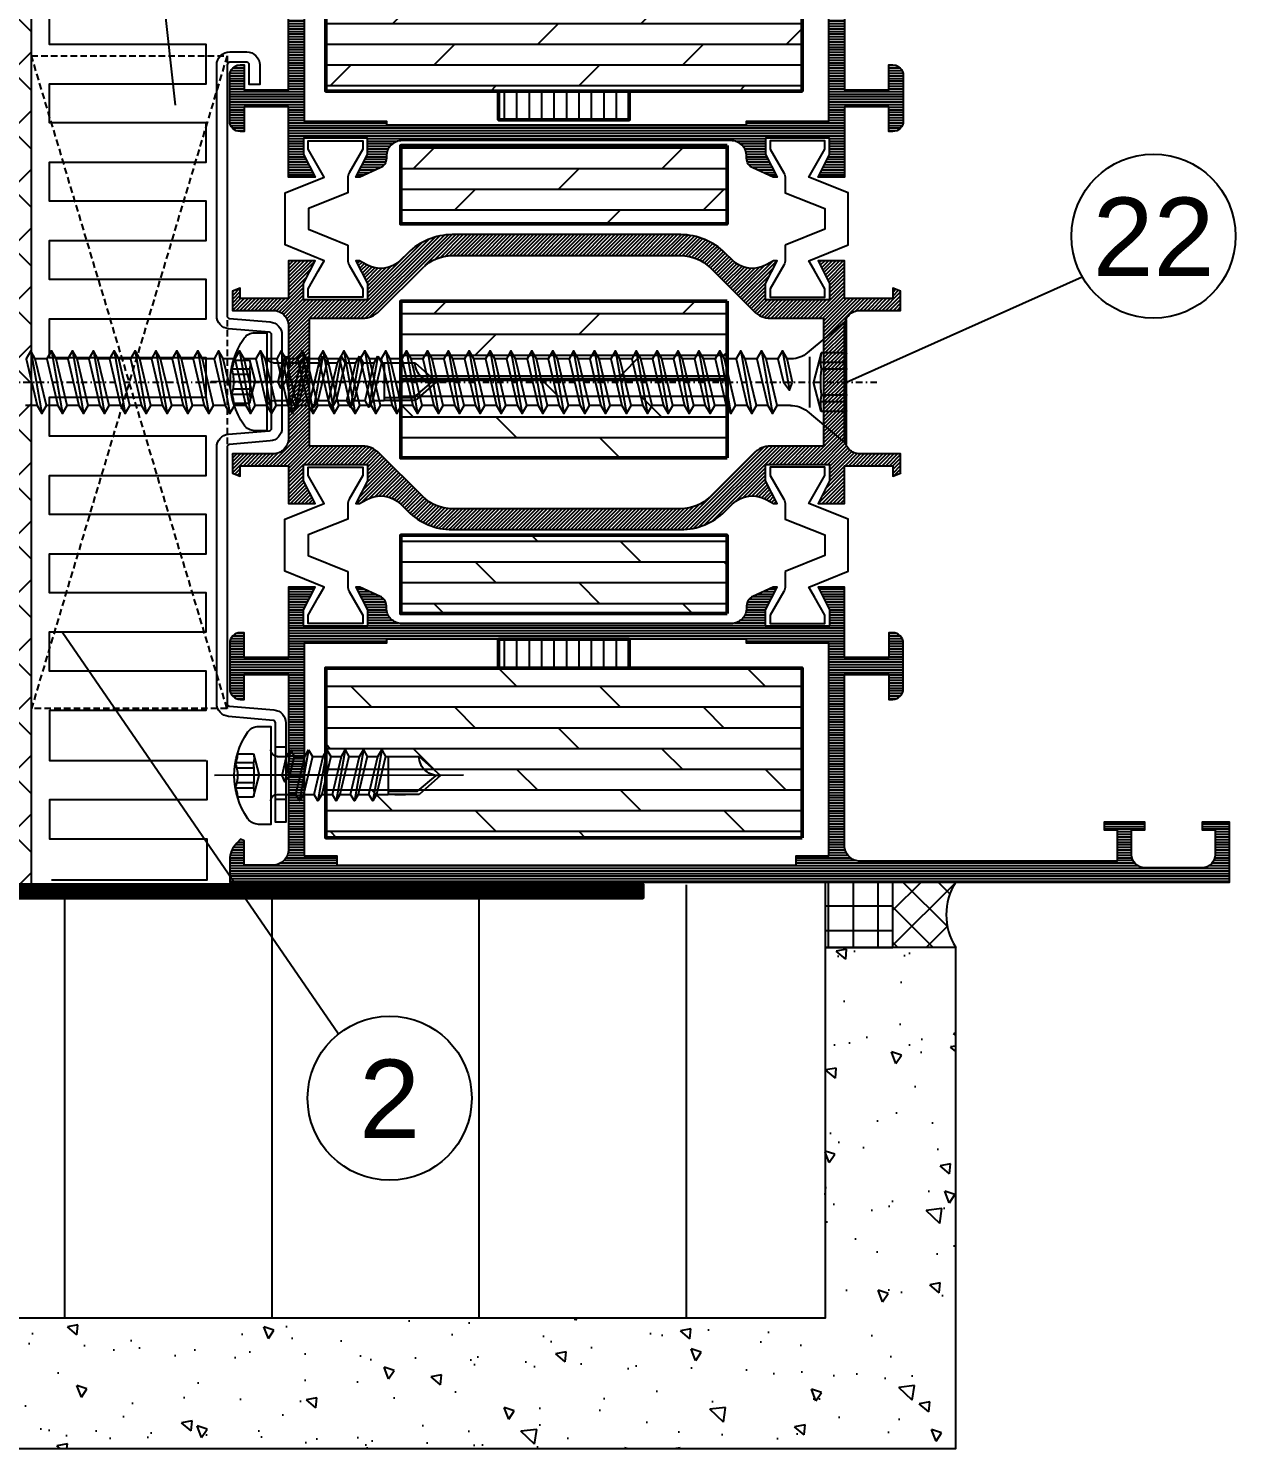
# Model space of a CAD drawing. Header units: millimetres. Extents: x -1821 to 14707, y -2864 to 1473.
# Drawn here: x 3901.2 to 3993.6, y -1457 to -1348.2 of the extents above; entities that cross this region are included whole.
import ezdxf
from ezdxf.enums import TextEntityAlignment as Align

# ---------------------------------------------------------------- set-up
doc = ezdxf.new("R2010")
doc.units = ezdxf.units.MM
for name, pattern in [('AUSGEZOGEN', [0]), ('CENTER', [50.8, 31.75, -6.35, 6.35, -6.35]), ('DASHDOT', [1, 0.5, -0.25, 0, -0.25]), ('FOLIE', [8, 4, -4]), ('GESTRICHELT', [0.75, 0.5, -0.25]), ('VERDECKT', [9.525, 6.35, -3.175])]:
    doc.linetypes.add(name, pattern=pattern)
for name, color, linetype in [('00TXT', 7, 'AUSGEZOGEN'), ('as_par', 3, 'Continuous'), ('as_sch', 3, 'Continuous'), ('CENT_18', 3, 'CENTER'), ('CENT_25', 2, 'DASHDOT'), ('CENTER25', 2, 'CENTER'), ('CONST25', 2, 'Continuous'), ('CONST35', 7, 'Continuous'), ('HIDE_18', 3, 'VERDECKT'), ('HIDE_25', 2, 'GESTRICHELT'), ('is_par', 3, 'Continuous'), ('is_sch', 3, 'Continuous'), ('leiste_par', 3, 'Continuous')]:
    doc.layers.add(name, color=color, linetype=linetype)
for name, color, linetype, lineweight in [('AM_S', 80, 'Continuous', 50), ('AM_SP', 3, 'Continuous', 50), ('Docu-AM_8', 1, 'Continuous', 25), ('Folie', 10, 'Continuous', 50), ('Schraffur', 12, 'Continuous', 25)]:
    doc.layers.add(name, color=color, linetype=linetype, lineweight=lineweight)
doc.layers.add('Defline', color=253, linetype='Continuous', plot=False)
doc.styles.add('SWISS', font='swiss.ttf')

# ---------------------------------------------------------------- blocks, each defined once
blk = doc.blocks.new('B-LL1021361')
at = {"layer": 'as_sch'}
h = blk.add_hatch(dxfattribs=at)
h.set_pattern_fill('_U', color=256, scale=0.2, angle=90, style=0, pattern_type=0)
h.set_pattern_definition([(90, (9.07824, 33.14418), (-0.2, 1e-17), [])])
edge = h.paths.add_edge_path()
edge.add_arc((21.2, 13.4), 1.2, 180, 270)
edge.add_line((21.2, 12.2), (21.36, 12.2))
edge.add_arc((21.36, 11.4), 0.8, 24.444, 90, ccw=False)
edge.add_line((22.08, 11.73), (22.8, 10.16))
edge.add_line((22.8, 10.16), (22.8, 9.87))
edge.add_line((22.8, 9.87), (21.05, 10.75))
edge.add_line((21.05, 10.75), (19.8, 10.75))
edge.add_line((19.8, 10.75), (19.8, 5.85))
edge.add_line((19.8, 5.85), (21.05, 5.85))
edge.add_line((21.05, 5.85), (22.8, 6.73))
edge.add_line((22.8, 6.73), (22.8, 4.7))
edge.add_line((22.8, 4.7), (17.4, 4.7))
edge.add_line((17.4, 4.7), (17.4, 1.3))
edge.add_line((17.4, 1.3), (19.3, 1.3))
edge.add_line((19.3, 1.3), (19.3, 1))
edge.add_arc((18.5, 1), 0.8, -90, 0, ccw=False)
edge.add_line((18.5, 0.2), (15, 0.2))
edge.add_arc((15, 1), 0.8, 180, 270, ccw=False)
edge.add_line((14.2, 1), (14.2, 1.3))
edge.add_line((14.2, 1.3), (16.1, 1.3))
edge.add_line((16.1, 1.3), (16.1, 4.7))
edge.add_line((16.1, 4.7), (2.7, 4.7))
edge.add_arc((2.7, 3.5), 1.2, 90, 180)
edge.add_line((1.5, 3.5), (1.5, 1.3))
edge.add_line((1.5, 1.3), (3.37, 1.3))
edge.add_line((3.37, 1.3), (3.48, 1.03))
edge.add_line((3.48, 1.03), (3.17, 0.73))
edge.add_arc((1.9, 2), 1.8, 270, 315, ccw=False)
edge.add_line((1.9, 0.2), (0.2, 0.2))
edge.add_line((0.2, 0.2), (0.2, 76.8))
edge.add_line((0.2, 76.8), (4.8, 76.8))
edge.add_line((4.8, 76.8), (4.8, 74.7))
edge.add_line((4.8, 74.7), (4.2, 74.7))
edge.add_line((4.2, 74.7), (4.2, 75.7))
edge.add_line((4.2, 75.7), (2.3, 75.7))
edge.add_arc((2.3, 74.7), 1, 90, 180)
edge.add_line((1.3, 74.7), (1.3, 70.3))
edge.add_arc((2.3, 70.3), 1, 180, 270)
edge.add_line((2.3, 69.3), (4.2, 69.3))
edge.add_line((4.2, 69.3), (4.2, 70.3))
edge.add_line((4.2, 70.3), (4.8, 70.3))
edge.add_line((4.8, 70.3), (4.8, 67.2))
edge.add_line((4.8, 67.2), (4.2, 67.2))
edge.add_line((4.2, 67.2), (4.2, 68.2))
edge.add_line((4.2, 68.2), (1.8, 68.2))
edge.add_line((1.8, 68.2), (1.8, 48.5))
edge.add_arc((3, 48.5), 1.2, 180, 270)
edge.add_line((3, 47.3), (16.1, 47.3))
edge.add_line((16.1, 47.3), (16.1, 50.7))
edge.add_line((16.1, 50.7), (14.2, 50.7))
edge.add_line((14.2, 50.7), (14.2, 51))
edge.add_arc((15, 51), 0.8, 90, 180, ccw=False)
edge.add_line((15, 51.8), (18.5, 51.8))
edge.add_arc((18.5, 51), 0.8, 0, 90, ccw=False)
edge.add_line((19.3, 51), (19.3, 50.7))
edge.add_line((19.3, 50.7), (17.4, 50.7))
edge.add_line((17.4, 50.7), (17.4, 47.3))
edge.add_line((17.4, 47.3), (22.8, 47.3))
edge.add_line((22.8, 47.3), (22.8, 45.27))
edge.add_line((22.8, 45.27), (21.05, 46.15))
edge.add_line((21.05, 46.15), (19.8, 46.15))
edge.add_line((19.8, 46.15), (19.8, 41.25))
edge.add_line((19.8, 41.25), (21.05, 41.25))
edge.add_line((21.05, 41.25), (22.8, 42.13))
edge.add_line((22.8, 42.13), (22.8, 41.84))
edge.add_line((22.8, 41.84), (22.08, 40.27))
edge.add_arc((21.36, 40.6), 0.8, 270, 335.556, ccw=False)
edge.add_line((21.36, 39.8), (21.2, 39.8))
edge.add_arc((21.2, 38.6), 1.2, 90, 180)
edge.add_line((20, 38.6), (20, 13.4))
h.paths.add_polyline_path([(18.8, 12.2), (18.5, 12.2), (18.5, 5.9), (2.2, 5.9), (2.2, 8.4), (1.5, 8.4), (1.5, 43.6), (2.2, 43.6), (2.2, 46.1), (18.5, 46.1), (18.5, 39.8), (18.8, 39.8)], flags=17)
at = {"layer": 'is_sch'}
h = blk.add_hatch(dxfattribs=at)
h.set_pattern_fill('_U', color=256, scale=0.2, angle=45, style=0, pattern_type=0)
h.set_pattern_definition([(45, (38.5, 26.00045), (-0.1414214, 0.1414214), [])])
edge = h.paths.add_edge_path()
edge.add_arc((42.8, 48.5), 1.2, 270, 360)
edge.add_line((44, 48.5), (44, 51.6))
edge.add_line((44, 51.6), (45.48, 51.6))
edge.add_line((45.48, 51.6), (45.7, 51))
edge.add_line((45.7, 51), (44.9, 51))
edge.add_line((44.9, 51), (44.9, 47.3))
edge.add_line((44.9, 47.3), (47.8, 47.3))
edge.add_line((47.8, 47.3), (47.8, 45.27))
edge.add_line((47.8, 45.27), (46.05, 46.15))
edge.add_line((46.05, 46.15), (44.8, 46.15))
edge.add_line((44.8, 46.15), (44.8, 41.25))
edge.add_line((44.8, 41.25), (46.05, 41.25))
edge.add_line((46.05, 41.25), (47.8, 42.13))
edge.add_line((47.8, 42.13), (47.8, 41.85))
edge.add_line((47.8, 41.85), (47.51, 41.35))
edge.add_arc((49.41, 40.25), 2.2, 150, 225)
edge.add_line((47.86, 38.69), (48.39, 38.15))
edge.add_arc((45, 34.76), 4.8, 0, 45, ccw=False)
edge.add_line((49.8, 34.76), (49.8, 17.24))
edge.add_arc((45, 17.24), 4.8, 315, 360, ccw=False)
edge.add_line((48.39, 13.85), (47.86, 13.31))
edge.add_arc((49.41, 11.76), 2.2, 135, 210)
edge.add_line((47.51, 10.66), (47.8, 10.15))
edge.add_line((47.8, 10.15), (47.8, 9.87))
edge.add_line((47.8, 9.87), (46.05, 10.75))
edge.add_line((46.05, 10.75), (44.8, 10.75))
edge.add_line((44.8, 10.75), (44.8, 5.85))
edge.add_line((44.8, 5.85), (46.05, 5.85))
edge.add_line((46.05, 5.85), (47.8, 6.73))
edge.add_line((47.8, 6.73), (47.8, 4.7))
edge.add_line((47.8, 4.7), (44.9, 4.7))
edge.add_line((44.9, 4.7), (44.9, 1))
edge.add_line((44.9, 1), (45.7, 1))
edge.add_line((45.7, 1), (45.48, 0.4))
edge.add_line((45.48, 0.4), (44, 0.4))
edge.add_line((44, 0.4), (44, 3.5))
edge.add_arc((42.8, 3.5), 1.2, 0, 90)
edge.add_line((42.8, 4.7), (34.2, 4.7))
edge.add_arc((34.2, 3.5), 1.2, 90, 180)
edge.add_line((33, 3.5), (33, 0.4))
edge.add_line((33, 0.4), (31.52, 0.4))
edge.add_line((31.52, 0.4), (31.3, 1))
edge.add_line((31.3, 1), (32.1, 1))
edge.add_line((32.1, 1), (32.1, 4.7))
edge.add_line((32.1, 4.7), (29.2, 4.7))
edge.add_line((29.2, 4.7), (29.2, 6.73))
edge.add_line((29.2, 6.73), (30.95, 5.85))
edge.add_line((30.95, 5.85), (32.2, 5.85))
edge.add_line((32.2, 5.85), (32.2, 10.75))
edge.add_line((32.2, 10.75), (30.95, 10.75))
edge.add_line((30.95, 10.75), (29.2, 9.87))
edge.add_line((29.2, 9.87), (29.2, 10.15))
edge.add_line((29.2, 10.15), (29.49, 10.66))
edge.add_arc((27.59, 11.76), 2.2, 330, 405)
edge.add_line((29.14, 13.31), (28.61, 13.85))
edge.add_arc((32, 17.24), 4.8, 180, 225, ccw=False)
edge.add_line((27.2, 17.24), (27.2, 34.76))
edge.add_arc((32, 34.76), 4.8, 135, 180, ccw=False)
edge.add_line((28.61, 38.15), (29.14, 38.69))
edge.add_arc((27.59, 40.25), 2.2, 315, 390)
edge.add_line((29.49, 41.35), (29.2, 41.85))
edge.add_line((29.2, 41.85), (29.2, 42.13))
edge.add_line((29.2, 42.13), (30.95, 41.25))
edge.add_line((30.95, 41.25), (32.2, 41.25))
edge.add_line((32.2, 41.25), (32.2, 46.15))
edge.add_line((32.2, 46.15), (30.95, 46.15))
edge.add_line((30.95, 46.15), (29.2, 45.27))
edge.add_line((29.2, 45.27), (29.2, 47.3))
edge.add_line((29.2, 47.3), (32.1, 47.3))
edge.add_line((32.1, 47.3), (32.1, 51))
edge.add_line((32.1, 51), (31.3, 51))
edge.add_line((31.3, 51), (31.52, 51.6))
edge.add_line((31.52, 51.6), (33, 51.6))
edge.add_line((33, 51.6), (33, 48.5))
edge.add_arc((34.2, 48.5), 1.2, 180, 270)
edge.add_line((34.2, 47.3), (42.8, 47.3))
edge = h.paths.add_edge_path(flags=16)
edge.add_line((33.6, 45.7), (33.6, 41.63))
edge.add_arc((31.8, 41.63), 1.8, -45, 0, ccw=False)
edge.add_line((33.07, 40.36), (29.74, 37.02))
edge.add_arc((32, 34.76), 3.2, 135, 180)
edge.add_line((28.8, 34.76), (28.8, 17.24))
edge.add_arc((32, 17.24), 3.2, 180, 225)
edge.add_line((29.74, 14.98), (33.07, 11.64))
edge.add_arc((31.8, 10.37), 1.8, 0, 45, ccw=False)
edge.add_line((33.6, 10.37), (33.6, 6.3))
edge.add_line((33.6, 6.3), (43.4, 6.3))
edge.add_line((43.4, 6.3), (43.4, 10.37))
edge.add_arc((45.2, 10.37), 1.8, 135, 180, ccw=False)
edge.add_line((43.93, 11.64), (47.26, 14.98))
edge.add_arc((45, 17.24), 3.2, 315, 360)
edge.add_line((48.2, 17.24), (48.2, 34.76))
edge.add_arc((45, 34.76), 3.2, 0, 45)
edge.add_line((47.26, 37.02), (43.93, 40.36))
edge.add_arc((45.2, 41.63), 1.8, 180, 225, ccw=False)
edge.add_line((43.4, 41.63), (43.4, 45.7))
edge.add_line((43.4, 45.7), (33.6, 45.7))
h = blk.add_hatch(dxfattribs=at)
h.set_pattern_fill('_U', color=256, scale=0.2, angle=90, style=0, pattern_type=0)
h.set_pattern_definition([(90, (66.38297, 26.0009), (-0.2, 1e-17), [])])
edge = h.paths.add_edge_path()
edge.add_line((76.8, 51.8), (75.1, 51.8))
edge.add_arc((75.1, 50), 1.8, 90, 135)
edge.add_line((73.83, 51.27), (73.52, 50.97))
edge.add_line((73.52, 50.97), (73.63, 50.7))
edge.add_line((73.63, 50.7), (75.5, 50.7))
edge.add_line((75.5, 50.7), (75.5, 48.5))
edge.add_arc((74.3, 48.5), 1.2, -90, 0, ccw=False)
edge.add_line((74.3, 47.3), (60.9, 47.3))
edge.add_line((60.9, 47.3), (60.9, 50.7))
edge.add_line((60.9, 50.7), (62.8, 50.7))
edge.add_line((62.8, 50.7), (62.8, 51))
edge.add_arc((62, 51), 0.8, 0, 90)
edge.add_line((62, 51.8), (58.5, 51.8))
edge.add_arc((58.5, 51), 0.8, 90, 180)
edge.add_line((57.7, 51), (57.7, 50.7))
edge.add_line((57.7, 50.7), (59.6, 50.7))
edge.add_line((59.6, 50.7), (59.6, 47.3))
edge.add_line((59.6, 47.3), (54.2, 47.3))
edge.add_line((54.2, 47.3), (54.2, 45.27))
edge.add_line((54.2, 45.27), (55.95, 46.15))
edge.add_line((55.95, 46.15), (57.2, 46.15))
edge.add_line((57.2, 46.15), (57.2, 41.25))
edge.add_line((57.2, 41.25), (55.95, 41.25))
edge.add_line((55.95, 41.25), (54.2, 42.13))
edge.add_line((54.2, 42.13), (54.2, 41.84))
edge.add_line((54.2, 41.84), (54.92, 40.27))
edge.add_arc((55.64, 40.6), 0.8, 204.444, 270)
edge.add_line((55.64, 39.8), (55.8, 39.8))
edge.add_arc((55.8, 38.6), 1.2, 0, 90, ccw=False)
edge.add_line((57, 38.6), (57, 13.4))
edge.add_arc((55.8, 13.4), 1.2, -90, 0, ccw=False)
edge.add_line((55.8, 12.2), (55.64, 12.2))
edge.add_arc((55.64, 11.4), 0.8, 90, 155.556)
edge.add_line((54.92, 11.73), (54.2, 10.16))
edge.add_line((54.2, 10.16), (54.2, 9.87))
edge.add_line((54.2, 9.87), (55.95, 10.75))
edge.add_line((55.95, 10.75), (57.2, 10.75))
edge.add_line((57.2, 10.75), (57.2, 5.85))
edge.add_line((57.2, 5.85), (55.95, 5.85))
edge.add_line((55.95, 5.85), (54.2, 6.73))
edge.add_line((54.2, 6.73), (54.2, 4.7))
edge.add_line((54.2, 4.7), (59.6, 4.7))
edge.add_line((59.6, 4.7), (59.6, 1.3))
edge.add_line((59.6, 1.3), (57.7, 1.3))
edge.add_line((57.7, 1.3), (57.7, 1))
edge.add_arc((58.5, 1), 0.8, 180, 270)
edge.add_line((58.5, 0.2), (62, 0.2))
edge.add_arc((62, 1), 0.8, 270, 360)
edge.add_line((62.8, 1), (62.8, 1.3))
edge.add_line((62.8, 1.3), (60.9, 1.3))
edge.add_line((60.9, 1.3), (60.9, 4.7))
edge.add_line((60.9, 4.7), (74.3, 4.7))
edge.add_arc((74.3, 3.5), 1.2, 0, 90, ccw=False)
edge.add_line((75.5, 3.5), (75.5, 1.3))
edge.add_line((75.5, 1.3), (73.63, 1.3))
edge.add_line((73.63, 1.3), (73.52, 1.04))
edge.add_line((73.52, 1.04), (73.83, 0.73))
edge.add_arc((75.1, 2), 1.8, 225, 270)
edge.add_line((75.1, 0.2), (76.8, 0.2))
edge.add_line((76.8, 0.2), (76.8, 51.8))
h.paths.add_polyline_path([(75.4, 8.4), (74.8, 8.4), (74.8, 5.9), (58.5, 5.9), (58.5, 12.2), (58.2, 12.2), (58.2, 39.8), (58.5, 39.8), (58.5, 46.1), (74.8, 46.1), (74.8, 43.6), (75.4, 43.6)], flags=16)
at = {"layer": 'as_par'}
blk.add_lwpolyline([(20, 13.4, 0.414214), (21.2, 12.2), (21.36, 12.2, -0.294108), (22.08, 11.73), (22.8, 10.16), (22.8, 9.87), (21.05, 10.75), (19.8, 10.75), (19.8, 5.85), (21.05, 5.85), (22.8, 6.73), (22.8, 4.7), (17.4, 4.7), (17.4, 1.3), (19.3, 1.3), (19.3, 1, -0.414214), (18.5, 0.2), (15, 0.2, -0.414214), (14.2, 1), (14.2, 1.3), (16.1, 1.3), (16.1, 4.7), (2.7, 4.7, 0.414214), (1.5, 3.5), (1.5, 1.3), (3.37, 1.3), (3.48, 1.03), (3.17, 0.73, -0.198912), (1.9, 0.2), (0.2, 0.2), (0.2, 76.8), (4.8, 76.8), (4.8, 74.7), (4.2, 74.7), (4.2, 75.7), (2.3, 75.7, 0.414214), (1.3, 74.7), (1.3, 70.3, 0.414214), (2.3, 69.3), (4.2, 69.3), (4.2, 70.3), (4.8, 70.3), (4.8, 67.2), (4.2, 67.2), (4.2, 68.2), (1.8, 68.2), (1.8, 48.5, 0.414214), (3, 47.3), (16.1, 47.3), (16.1, 50.7), (14.2, 50.7), (14.2, 51, -0.414214), (15, 51.8), (18.5, 51.8, -0.414214), (19.3, 51), (19.3, 50.7), (17.4, 50.7), (17.4, 47.3), (22.8, 47.3), (22.8, 45.27), (21.05, 46.15), (19.8, 46.15), (19.8, 41.25), (21.05, 41.25), (22.8, 42.13), (22.8, 41.84), (22.08, 40.27, -0.294108), (21.36, 39.8), (21.2, 39.8, 0.414214), (20, 38.6), (20, 13.4)], format="xyb", close=True, dxfattribs=at)
blk.add_lwpolyline([(18.8, 12.2), (18.5, 12.2), (18.5, 5.9), (2.2, 5.9), (2.2, 8.4), (1.5, 8.4), (1.5, 43.6), (2.2, 43.6), (2.2, 46.1), (18.5, 46.1), (18.5, 39.8), (18.8, 39.8), (18.8, 12.2)], close=True, dxfattribs=at)
at = {"layer": 'is_par'}
for points in [[(42.8, 47.3, 0.414214), (44, 48.5), (44, 51.6), (45.48, 51.6), (45.7, 51), (44.9, 51), (44.9, 47.3), (47.8, 47.3), (47.8, 45.27), (46.05, 46.15), (44.8, 46.15), (44.8, 41.25), (46.05, 41.25), (47.8, 42.13), (47.8, 41.85), (47.51, 41.35, 0.339454), (47.86, 38.69), (48.39, 38.15, -0.198912), (49.8, 34.76), (49.8, 17.24, -0.198912), (48.39, 13.85), (47.86, 13.31, 0.339454), (47.51, 10.66), (47.8, 10.15), (47.8, 9.87), (46.05, 10.75), (44.8, 10.75), (44.8, 5.85), (46.05, 5.85), (47.8, 6.73), (47.8, 4.7), (44.9, 4.7), (44.9, 1), (45.7, 1), (45.48, 0.4), (44, 0.4), (44, 3.5, 0.414214), (42.8, 4.7), (34.2, 4.7, 0.414214), (33, 3.5), (33, 0.4), (31.52, 0.4), (31.3, 1), (32.1, 1), (32.1, 4.7), (29.2, 4.7), (29.2, 6.73), (30.95, 5.85), (32.2, 5.85), (32.2, 10.75), (30.95, 10.75), (29.2, 9.87), (29.2, 10.15), (29.49, 10.66, 0.339454), (29.14, 13.31), (28.61, 13.85, -0.198912), (27.2, 17.24), (27.2, 34.76, -0.198912), (28.61, 38.15), (29.14, 38.69, 0.339454), (29.49, 41.35), (29.2, 41.85), (29.2, 42.13), (30.95, 41.25), (32.2, 41.25), (32.2, 46.15), (30.95, 46.15), (29.2, 45.27), (29.2, 47.3), (32.1, 47.3), (32.1, 51), (31.3, 51), (31.52, 51.6), (33, 51.6), (33, 48.5, 0.414214), (34.2, 47.3), (42.8, 47.3)], [(76.8, 51.8), (75.1, 51.8, 0.198912), (73.83, 51.27), (73.52, 50.97), (73.63, 50.7), (75.5, 50.7), (75.5, 48.5, -0.414214), (74.3, 47.3), (60.9, 47.3), (60.9, 50.7), (62.8, 50.7), (62.8, 51, 0.414214), (62, 51.8), (58.5, 51.8, 0.414214), (57.7, 51), (57.7, 50.7), (59.6, 50.7), (59.6, 47.3), (54.2, 47.3), (54.2, 45.27), (55.95, 46.15), (57.2, 46.15), (57.2, 41.25), (55.95, 41.25), (54.2, 42.13), (54.2, 41.84), (54.92, 40.27, 0.294108), (55.64, 39.8), (55.8, 39.8, -0.414214), (57, 38.6), (57, 13.4, -0.414214), (55.8, 12.2), (55.64, 12.2, 0.294108), (54.92, 11.73), (54.2, 10.16), (54.2, 9.87), (55.95, 10.75), (57.2, 10.75), (57.2, 5.85), (55.95, 5.85), (54.2, 6.73), (54.2, 4.7), (59.6, 4.7), (59.6, 1.3), (57.7, 1.3), (57.7, 1, 0.414214), (58.5, 0.2), (62, 0.2, 0.414214), (62.8, 1), (62.8, 1.3), (60.9, 1.3), (60.9, 4.7), (74.3, 4.7, -0.414214), (75.5, 3.5), (75.5, 1.3), (73.63, 1.3), (73.52, 1.04), (73.83, 0.73, 0.198912), (75.1, 0.2), (76.8, 0.2), (76.8, 51.8)], [(33.6, 45.7), (33.6, 41.63, -0.198912), (33.07, 40.36), (29.74, 37.02, 0.198912), (28.8, 34.76), (28.8, 17.24, 0.198912), (29.74, 14.98), (33.07, 11.64, -0.198912), (33.6, 10.37), (33.6, 6.3), (43.4, 6.3), (43.4, 10.37, -0.198912), (43.93, 11.64), (47.26, 14.98, 0.198912), (48.2, 17.24), (48.2, 34.76, 0.198912), (47.26, 37.02), (43.93, 40.36, -0.198912), (43.4, 41.63), (43.4, 45.7), (33.6, 45.7)]]:
    blk.add_lwpolyline(points, format="xyb", close=True, dxfattribs=at)
blk.add_lwpolyline([(75.4, 8.4), (74.8, 8.4), (74.8, 5.9), (58.5, 5.9), (58.5, 12.2), (58.2, 12.2), (58.2, 39.8), (58.5, 39.8), (58.5, 46.1), (74.8, 46.1), (74.8, 43.6), (75.4, 43.6), (75.4, 8.4)], close=True, dxfattribs=at)
at = {"layer": 'leiste_par'}
for points in [[(23.99, 42.76), (22.87, 42.76, 0.131652), (22.46, 42.65), (20.66, 41.61), (20.01, 41.61), (20.01, 45.79), (20.66, 45.79), (21.99, 45.02), (22.48, 44.74), (22.79, 44.56), (24.01, 47.57), (27.99, 47.57), (29.21, 44.56), (31.34, 45.79), (31.99, 45.79), (31.99, 41.61), (31.34, 41.61), (29.54, 42.65, 0.131652), (29.13, 42.76), (28.01, 42.76), (26.79, 45.79), (25.21, 45.79), (23.99, 42.76)], [(48.99, 42.76), (47.87, 42.76, 0.131652), (47.46, 42.65), (45.66, 41.61), (45.01, 41.61), (45.01, 45.79), (45.66, 45.79), (46.99, 45.02), (47.48, 44.74), (47.79, 44.56), (49.01, 47.57), (52.99, 47.57), (54.21, 44.56), (56.34, 45.79), (56.99, 45.79), (56.99, 41.61), (56.34, 41.61), (54.54, 42.65, 0.131652), (54.13, 42.76), (53.01, 42.76), (51.79, 45.79), (50.21, 45.79), (48.99, 42.76)], [(23.99, 9.24), (22.87, 9.24, -0.131652), (22.46, 9.35), (20.66, 10.39), (20.01, 10.39), (20.01, 6.21), (20.66, 6.21), (21.99, 6.98), (22.48, 7.26), (22.79, 7.44), (24.01, 4.43), (27.99, 4.43), (29.21, 7.44), (31.34, 6.21), (31.99, 6.21), (31.99, 10.39), (31.34, 10.39), (29.54, 9.35, -0.131652), (29.13, 9.24), (28.01, 9.24), (26.79, 6.21), (25.21, 6.21), (23.99, 9.24)], [(48.99, 9.24), (47.87, 9.24, -0.131652), (47.46, 9.35), (45.66, 10.39), (45.01, 10.39), (45.01, 6.21), (45.66, 6.21), (46.99, 6.98), (47.48, 7.26), (47.79, 7.44), (49.01, 4.44), (52.99, 4.44), (54.21, 7.44), (56.34, 6.21), (56.99, 6.21), (56.99, 10.39), (56.34, 10.39), (54.54, 9.35, -0.131652), (54.13, 9.24), (53.01, 9.24), (51.79, 6.22), (50.21, 6.22), (48.99, 9.24)]]:
    blk.add_lwpolyline(points, format="xyb", close=True, dxfattribs=at)
blk = doc.blocks.new('WS4070448')
for p, q in [((6.62, -8.64), (6.62, -11)), ((6.62, -8.64), (9.52, -8.64)), ((9.52, -11), (9.52, -8.64)), ((6.62, -11), (8.07, -12.64)), ((8.07, -12.64), (9.52, -11))]:
    blk.add_line(p, q)
blk.add_lwpolyline([(11.39, 2.11, 0.314856), (4.74, 2.11, 0.244912), (4.32, 1.29), (4.32, 0.36), (11.82, 0.36), (11.82, 1.29, 0.244912), (11.39, 2.11, 0.138291)], format="xyb")
for points in [[(6.12, -1.14), (6.62, -1.43), (8.07, -1.08), (8.57, -0.71), (8.07, -0.51), (6.62, -0.85)], [(6.12, -2.54), (6.62, -2.83), (9.52, -2.14), (10.02, -1.85), (9.52, -1.56), (6.62, -2.25)], [(6.12, -3.94), (6.62, -4.23), (9.52, -3.54), (10.02, -3.25), (9.52, -2.96), (6.62, -3.65)], [(6.12, -5.34), (6.62, -5.63), (9.52, -4.94), (10.02, -4.65), (9.52, -4.36), (6.62, -5.05)], [(6.12, -6.74), (6.62, -7.03), (9.52, -6.34), (10.02, -6.05), (9.52, -5.76), (6.62, -6.45)], [(6.12, -8.14), (6.62, -8.43), (9.52, -7.74), (10.02, -7.45), (9.52, -7.16), (6.62, -7.85)]]:
    blk.add_lwpolyline(points, close=True)
for points in [[(6.12, -1.14), (8.57, -0.71)], [(6.62, -0.14), (6.62, -0.85)], [(9.52, -0.14), (9.52, -1.56)], [(6.12, -2.54), (10.02, -1.85)], [(6.62, -1.43), (6.62, -1.85)], [(6.62, -1.43), (6.62, -2.25)], [(6.62, -1.43), (6.62, -2.25)], [(9.52, -2.14), (9.52, -2.96)], [(6.12, -3.94), (10.02, -3.25)], [(6.62, -2.83), (6.62, -3.65)], [(6.62, -4.23), (6.62, -5.05)], [(9.52, -3.54), (9.52, -4.36)], [(6.12, -5.34), (10.02, -4.65)], [(9.52, -4.94), (9.52, -5.76)], [(6.12, -6.74), (10.02, -6.05)], [(6.62, -5.63), (6.62, -6.45)], [(9.52, -6.34), (9.52, -7.16)], [(6.12, -8.14), (10.02, -7.45)], [(6.62, -7.03), (6.62, -7.85)], [(6.62, -8.43), (6.62, -8.64)], [(9.27, -8.64), (9.27, -10.89), (8.1, -12.28)], [(9.52, -7.74), (9.52, -8.64)], [(9.52, -9.14), (9.52, -9.96)], [(6.62, -9.83), (6.62, -10.65)]]:
    blk.add_lwpolyline(points)
for centre, radius, start, end in [((6.12, -0.14), 0.5, 0, 90), ((10.02, -0.14), 0.5, 90, 180), ((6.61, -12.47), 1.47, 353.4244, 89.6688)]:
    blk.add_arc(centre, radius, start, end)
at = {"layer": 'CENT_18'}
blk.add_line((8.05, -14.4), (8.07, 4.66), dxfattribs=at)
at = {"layer": 'HIDE_18'}
for p, q in [((7.1, 1.69), (7.1, 3.08)), ((7.51, 1.69), (7.51, 2.97)), ((8.63, 1.69), (8.63, 2.97)), ((9.04, 1.69), (9.04, 3.08))]:
    blk.add_line(p, q, dxfattribs=at)
for points in [[(6.42, 2.92), (6.42, 1.69)], [(9.72, 2.92), (9.72, 1.69)], [(6.42, 1.69), (8.07, 1.25)], [(9.72, 1.69), (8.07, 1.25)]]:
    blk.add_lwpolyline(points, dxfattribs=at)
for centre, radius, start, end in [((6.48, 4.2), 1.28, 267.2848, 298.8872), ((8.07, 5.85), 2.94, 250.6988, 289.3012), ((9.66, 4.2), 1.28, 241.1128, 272.7152), ((6.76, 2.85), 1.21, 253.6643, 286.3357), ((8.07, 11.78), 10.13, 264.4948, 275.5052), ((9.38, 2.85), 1.21, 253.6643, 286.3357)]:
    blk.add_arc(centre, radius, start, end, dxfattribs=at)
blk = doc.blocks.new('WI4080202')
blk.add_lwpolyline([(-29.48, 2.3, -0.388879), (-28.49, 1.39), (-28.22, -1.72, 0.388879), (-28.02, -1.9), (-20.88, -1.9, 0.388879), (-20.68, -1.72), (-20.41, 1.39, -0.388879), (-19.42, 2.3), (-0.2, 2.3, -0.414214), (0.8, 1.3), (0.8, 0, -0.414214), (-0.2, -1), (-1.7, -1), (-1.7, -0.2), (-0.2, -0.2, 0.414214), (0, 0), (0, 1.3, 0.414214), (-0.2, 1.5), (-19.42, 1.5, 0.388879), (-19.62, 1.32), (-19.89, -1.79, -0.388879), (-20.88, -2.7), (-28.02, -2.7, -0.388879), (-29.01, -1.79), (-29.28, 1.32, 0.388879), (-29.48, 1.5), (-49.12, 1.5, 0.388879), (-49.32, 1.32), (-49.61, -2.09, -0.388879), (-50.61, -3), (-58.2, -3), (-58.2, -2.2), (-50.61, -2.2, 0.388879), (-50.41, -2.02), (-50.11, 1.39, -0.388879), (-49.12, 2.3), (-29.48, 2.3)], format="xyb", close=True)
for points in [[(-56.45, -2.2), (-56.45, -3)], [(-52.45, -2.2), (-52.45, -3)]]:
    blk.add_lwpolyline(points)
at = {"layer": 'CENTER25'}
for p, q in [((-24.45, 1.09), (-24.45, -5.58)), ((-54.6, -6.03), (-54.6, 0.76))]:
    blk.add_line(p, q, dxfattribs=at)
blk = doc.blocks.new('B-4030232_docu_wos')
at = {"layer": 'Docu-AM_8'}
h = blk.add_hatch(dxfattribs=at)
h.set_pattern_fill('LINE', color=256, scale=0.3, angle=90, style=0)
h.paths.add_polyline_path([(5, 2.2), (-5, 2.2), (-5, 0), (5, 0)])
at = {"layer": 'AM_SP'}
blk.add_lwpolyline([(5, 2.2), (-5, 2.2), (-5, 0), (5, 0), (5, 2.2)], close=True, dxfattribs=at)
blk = doc.blocks.new('B-4090059_docu_wos')
at = {"layer": 'Docu-AM_8'}
h = blk.add_hatch(dxfattribs=at)
h.set_pattern_fill('DOLMIT', color=256, scale=0.25, style=0)
h.paths.add_polyline_path([(0, 6), (0, 0), (25, 0), (25, 6)])
at = {"layer": 'AM_S'}
blk.add_lwpolyline([(25, 6), (25, 0), (0, 0), (0, 6), (25, 6)], close=True, dxfattribs=at)
blk = doc.blocks.new('B-4090038_docu_wos')
at = {"layer": 'Docu-AM_8'}
h = blk.add_hatch(dxfattribs=at)
h.set_pattern_fill('DOLMIT', color=256, scale=0.25, style=0)
h.paths.add_polyline_path([(0, 13), (0, 0), (36.5, 0), (36.5, 13)])
at = {"layer": 'AM_S'}
blk.add_lwpolyline([(36.5, 13), (36.5, 0), (0, 0), (0, 13), (36.5, 13)], close=True, dxfattribs=at)

msp = doc.modelspace()

# ---------------------------------------------------------------- hatches: boundary and pattern name
at = {"layer": 'CONST25'}
h = msp.add_hatch(dxfattribs=at)
h.set_pattern_fill('ANSI37', color=256)
h.set_pattern_definition([(45, (4396.063, -1097.7498), (-2.245064, 2.245064), []), (135, (4396.063, -1097.7498), (-2.245064, -2.245064), [])])
h.paths.add_polyline_path([(3881.382909, -1333.76285), (3881.382909, -1413.764056), (3901.382909, -1413.764056), (3901.382909, -1333.76285)])
h = msp.add_hatch(dxfattribs=at)
h.set_pattern_fill('ANSI37', color=256, scale=0.6, angle=225, style=0)
h.set_pattern_definition([(270, (3446.2002, -1411.564), (1.905, -4e-16), []), (0, (3446.2002, -1411.564), (4e-16, 1.905), [])])
h.paths.add_polyline_path([(3962.200219, -1418.564056), (3967.39743, -1418.564056), (3967.39743, -1413.564056), (3962.200219, -1413.564056)])
h = msp.add_hatch(dxfattribs=at)
h.set_pattern_fill('ANSI37', color=256, scale=0.6, angle=180, style=0)
h.set_pattern_definition([(225, (3446.2002, -1411.564), (1.3470384, -1.3470384), []), (315, (3446.2002, -1411.564), (1.3470384, 1.3470384), [])])
edge = h.paths.add_edge_path()
edge.add_line((3972.200219, -1418.564056), (3967.39743, -1418.564056))
edge.add_line((3967.39743, -1418.564056), (3967.39743, -1413.564056))
edge.add_line((3967.39743, -1413.564056), (3972.200219, -1413.564056))
edge.add_arc((3976.194088, -1416.064056), 4.711793, 147.95510659, 212.04489341)
h = msp.add_hatch(dxfattribs=at)
h.set_pattern_fill('AR-CONC', color=256, scale=0.05, angle=90, style=0)
h.set_pattern_definition([(140, (4396.063, -1097.75), (0.796954, 9.10923), [0.9525, -10.4775]), (85, (4396.063, -1097.75), (-9.55283, -1.76214), [0.762, -8.382]), (190.451, (4396.129, -1096.991), (-8.75583, 7.34713), [0.8095, -8.9045]), (136.1842, (4393.523, -1097.75), (2.10212, 13.55395), [1.42875, -15.71625]), (186.6356, (4393.698, -1096.62), (-12.37128, 11.8702), [1.21425, -13.35675]), (81.184, (4393.523, -1097.75), (-12.37126, 11.87023), [1.143, -12.573]), (111, (4394.158, -1096.48), (5.11328, 7.58074), [0.9525, -10.4775]), (56, (4394.158, -1096.48), (-9.2094, 3.0901), [0.762, -8.382]), (161.4514, (4394.584, -1095.848), (-4.09614, 10.67082), [0.8095, -8.9045]), (127.5, (4396.063, -1097.7498), (-4.227752, 0.15443), [0, -8.2804, 0, -8.509, 0, -8.41375]), (97.5, (4396.063, -1097.7498), (-5.00903, 3.340983), [0, -4.8514, 0, -8.0899, 0, -3.20675]), (57.5, (4396.063, -1100.582), (0.286437, 6.77953), [0, -3.175, 0, -9.906, 0, -13.1445]), (47.5, (4396.063, -1101.852), (-1.271325, 7.40646), [0, -4.1275, 0, -6.5786, 0, -9.3345])])
h.paths.add_polyline_path([(3811.382909, -1456.964056), (3972.200219, -1456.964056), (3972.200219, -1434.364056), (3972.200219, -1418.564056), (3962.200219, -1418.564056), (3962.200219, -1439.364056), (3962.200219, -1446.964056), (3811.382909, -1446.964056)])
at = {"layer": 'Schraffur'}
h = msp.add_hatch(dxfattribs=at)
h.set_pattern_fill('LINE', scale=5, angle=90)
h.set_pattern_definition([(90, (4396.063, -1097.75), (-15.875, 1e-15), [])])
h.paths.add_polyline_path([(3962.200219, -1446.964056), (3811.382909, -1446.964056), (3811.382909, -1413.764056), (3962.200219, -1413.764056)])

# ---------------------------------------------------------------- linework, layer by layer
for points in [[(3959.533435, -1377.055562, -0.1866109358), (3960.830378, -1377.498572), (3963.828215, -1380.014056), (3963.828215, -1370.514056), (3960.830378, -1373.02954, -0.1763269807), (3959.609081, -1373.474056)], [(3972.200219, -1418.564056), (3967.39743, -1418.564056), (3967.39743, -1413.564056), (3972.200219, -1413.564056, 0.2871694147), (3972.200219, -1418.564056, -1)]]:
    msp.add_lwpolyline(points, format="xyb")
for points in [[(3901.818391, -1377.054056), (3902.176348, -1377.674056), (3902.534305, -1377.054056), (3901.680399, -1373.474056), (3901.328215, -1372.864056), (3900.976032, -1373.474056)], [(3903.418391, -1377.054056), (3903.776348, -1377.674056), (3904.134305, -1377.054056), (3903.280399, -1373.474056), (3902.928215, -1372.864056), (3902.576032, -1373.474056)], [(3905.018391, -1377.054056), (3905.376348, -1377.674056), (3905.734305, -1377.054056), (3904.880399, -1373.474056), (3904.528215, -1372.864056), (3904.176032, -1373.474056)], [(3906.618391, -1377.054056), (3906.976348, -1377.674056), (3907.334305, -1377.054056), (3906.480399, -1373.474056), (3906.128215, -1372.864056), (3905.776032, -1373.474056)], [(3908.218391, -1377.054056), (3908.576348, -1377.674056), (3908.934305, -1377.054056), (3908.080399, -1373.474056), (3907.728215, -1372.864056), (3907.376032, -1373.474056)], [(3909.818391, -1377.054056), (3910.176348, -1377.674056), (3910.534305, -1377.054056), (3909.680399, -1373.474056), (3909.328215, -1372.864056), (3908.976032, -1373.474056)], [(3911.418391, -1377.054056), (3911.776348, -1377.674056), (3912.134305, -1377.054056), (3911.280399, -1373.474056), (3910.928215, -1372.864056), (3910.576032, -1373.474056)], [(3913.018391, -1377.054056), (3913.376348, -1377.674056), (3913.734305, -1377.054056), (3912.880399, -1373.474056), (3912.528215, -1372.864056), (3912.176032, -1373.474056)], [(3914.618391, -1377.054056), (3914.976348, -1377.674056), (3915.334305, -1377.054056), (3914.480399, -1373.474056), (3914.128215, -1372.864056), (3913.776032, -1373.474056)], [(3916.218391, -1377.054056), (3916.576348, -1377.674056), (3916.934305, -1377.054056), (3916.080399, -1373.474056), (3915.728215, -1372.864056), (3915.376032, -1373.474056)], [(3917.818391, -1377.054056), (3918.176348, -1377.674056), (3918.534305, -1377.054056), (3917.680399, -1373.474056), (3917.328215, -1372.864056), (3916.976032, -1373.474056)], [(3919.418391, -1377.054056), (3919.776348, -1377.674056), (3920.134305, -1377.054056), (3919.280399, -1373.474056), (3918.928215, -1372.864056), (3918.576032, -1373.474056)], [(3921.018391, -1377.054056), (3921.376348, -1377.674056), (3921.734305, -1377.054056), (3920.880399, -1373.474056), (3920.528215, -1372.864056), (3920.176032, -1373.474056)], [(3922.618391, -1377.054056), (3922.976348, -1377.674056), (3923.334305, -1377.054056), (3922.480399, -1373.474056), (3922.128215, -1372.864056), (3921.776032, -1373.474056)], [(3924.218391, -1377.054056), (3924.576348, -1377.674056), (3924.934305, -1377.054056), (3924.080399, -1373.474056), (3923.728215, -1372.864056), (3923.376032, -1373.474056)], [(3925.818391, -1377.054056), (3926.176348, -1377.674056), (3926.534305, -1377.054056), (3925.680399, -1373.474056), (3925.328215, -1372.864056), (3924.976032, -1373.474056)], [(3927.418391, -1377.054056), (3927.776348, -1377.674056), (3928.134305, -1377.054056), (3927.280399, -1373.474056), (3926.928215, -1372.864056), (3926.576032, -1373.474056)], [(3929.018391, -1377.054056), (3929.376348, -1377.674056), (3929.734305, -1377.054056), (3928.880399, -1373.474056), (3928.528215, -1372.864056), (3928.176032, -1373.474056)], [(3930.618391, -1377.054056), (3930.976348, -1377.674056), (3931.334305, -1377.054056), (3930.480399, -1373.474056), (3930.128215, -1372.864056), (3929.776032, -1373.474056)], [(3932.218391, -1377.054056), (3932.576348, -1377.674056), (3932.934305, -1377.054056), (3932.080399, -1373.474056), (3931.728215, -1372.864056), (3931.376032, -1373.474056)], [(3933.818391, -1377.054056), (3934.176348, -1377.674056), (3934.534305, -1377.054056), (3933.680399, -1373.474056), (3933.328215, -1372.864056), (3932.976032, -1373.474056)], [(3935.418391, -1377.054056), (3935.776348, -1377.674056), (3936.134305, -1377.054056), (3935.280399, -1373.474056), (3934.928215, -1372.864056), (3934.576032, -1373.474056)], [(3937.018391, -1377.054056), (3937.376348, -1377.674056), (3937.734305, -1377.054056), (3936.880399, -1373.474056), (3936.528215, -1372.864056), (3936.176032, -1373.474056)], [(3938.618391, -1377.054056), (3938.976348, -1377.674056), (3939.334305, -1377.054056), (3938.480399, -1373.474056), (3938.128215, -1372.864056), (3937.776032, -1373.474056)], [(3940.218391, -1377.054056), (3940.576348, -1377.674056), (3940.934305, -1377.054056), (3940.080399, -1373.474056), (3939.728215, -1372.864056), (3939.376032, -1373.474056)], [(3941.818391, -1377.054056), (3942.176348, -1377.674056), (3942.534305, -1377.054056), (3941.680399, -1373.474056), (3941.328215, -1372.864056), (3940.976032, -1373.474056)], [(3943.418391, -1377.054056), (3943.776348, -1377.674056), (3944.134305, -1377.054056), (3943.280399, -1373.474056), (3942.928215, -1372.864056), (3942.576032, -1373.474056)], [(3945.018391, -1377.054056), (3945.376348, -1377.674056), (3945.734305, -1377.054056), (3944.880399, -1373.474056), (3944.528215, -1372.864056), (3944.176032, -1373.474056)], [(3946.618391, -1377.054056), (3946.976348, -1377.674056), (3947.334305, -1377.054056), (3946.480399, -1373.474056), (3946.128215, -1372.864056), (3945.776032, -1373.474056)], [(3948.218391, -1377.054056), (3948.576348, -1377.674056), (3948.934305, -1377.054056), (3948.080399, -1373.474056), (3947.728215, -1372.864056), (3947.376032, -1373.474056)], [(3949.818391, -1377.054056), (3950.176348, -1377.674056), (3950.534305, -1377.054056), (3949.680399, -1373.474056), (3949.328215, -1372.864056), (3948.976032, -1373.474056)], [(3951.418391, -1377.054056), (3951.776348, -1377.674056), (3952.134305, -1377.054056), (3951.280399, -1373.474056), (3950.928215, -1372.864056), (3950.576032, -1373.474056)], [(3953.018391, -1377.054056), (3953.376348, -1377.674056), (3953.734305, -1377.054056), (3952.880399, -1373.474056), (3952.528215, -1372.864056), (3952.176032, -1373.474056)], [(3954.618391, -1377.054056), (3954.976348, -1377.674056), (3955.334305, -1377.054056), (3954.480399, -1373.474056), (3954.128215, -1372.864056), (3953.776032, -1373.474056)], [(3956.218391, -1377.054056), (3956.576348, -1377.674056), (3956.934305, -1377.054056), (3956.080399, -1373.474056), (3955.728215, -1372.864056), (3955.376032, -1373.474056)], [(3957.818391, -1377.054056), (3958.176348, -1377.674056), (3958.534305, -1377.054056), (3957.680399, -1373.474056), (3957.328215, -1372.864056), (3956.976032, -1373.474056)], [(3962.200219, -1418.564056), (3967.39743, -1418.564056), (3967.39743, -1413.564056), (3962.200219, -1413.564056)]]:
    msp.add_lwpolyline(points, close=True)
for points in [[(3901.328215, -1372.864056), (3902.176348, -1377.674056)], [(3902.928215, -1372.864056), (3903.776348, -1377.674056)], [(3904.528215, -1372.864056), (3905.376348, -1377.674056)], [(3906.128215, -1372.864056), (3906.976348, -1377.674056)], [(3907.728215, -1372.864056), (3908.576348, -1377.674056)], [(3909.328215, -1372.864056), (3910.176348, -1377.674056)], [(3910.928215, -1372.864056), (3911.776348, -1377.674056)], [(3912.528215, -1372.864056), (3913.376348, -1377.674056)], [(3914.128215, -1372.864056), (3914.976348, -1377.674056)], [(3915.728215, -1372.864056), (3916.576348, -1377.674056)], [(3917.328215, -1372.864056), (3918.176348, -1377.674056)], [(3918.928215, -1372.864056), (3919.776348, -1377.674056)], [(3920.528215, -1372.864056), (3921.376348, -1377.674056)], [(3922.128215, -1372.864056), (3922.976348, -1377.674056)], [(3923.728215, -1372.864056), (3924.576348, -1377.674056)], [(3925.328215, -1372.864056), (3926.176348, -1377.674056)], [(3926.928215, -1372.864056), (3927.776348, -1377.674056)], [(3928.528215, -1372.864056), (3929.376348, -1377.674056)], [(3930.128215, -1372.864056), (3930.976348, -1377.674056)], [(3931.728215, -1372.864056), (3932.576348, -1377.674056)], [(3933.328215, -1372.864056), (3934.176348, -1377.674056)], [(3934.928215, -1372.864056), (3935.776348, -1377.674056)], [(3936.528215, -1372.864056), (3937.376348, -1377.674056)], [(3938.128215, -1372.864056), (3938.976348, -1377.674056)], [(3939.728215, -1372.864056), (3940.576348, -1377.674056)], [(3941.328215, -1372.864056), (3942.176348, -1377.674056)], [(3942.928215, -1372.864056), (3943.776348, -1377.674056)], [(3944.528215, -1372.864056), (3945.376348, -1377.674056)], [(3946.128215, -1372.864056), (3946.976348, -1377.674056)], [(3947.728215, -1372.864056), (3948.576348, -1377.674056)], [(3949.328215, -1372.864056), (3950.176348, -1377.674056)], [(3950.928215, -1372.864056), (3951.776348, -1377.674056)], [(3952.528215, -1372.864056), (3953.376348, -1377.674056)], [(3954.128215, -1372.864056), (3954.976348, -1377.674056)], [(3955.728215, -1372.864056), (3956.576348, -1377.674056)], [(3957.328215, -1372.864056), (3958.176348, -1377.674056)], [(3959.707361, -1375.264094), (3959.280399, -1373.474056), (3958.928215, -1372.864056), (3958.576032, -1373.474056), (3958.997211, -1375.264056), (3959.458959, -1375.874056), (3959.707436, -1375.26391)], [(3958.928215, -1372.864056), (3959.458959, -1375.874056)], [(3902.576032, -1373.474056), (3901.680399, -1373.474056)], [(3904.176032, -1373.474056), (3903.280399, -1373.474056)], [(3905.776032, -1373.474056), (3904.880399, -1373.474056)], [(3907.376032, -1373.474056), (3906.480399, -1373.474056)], [(3908.976032, -1373.474056), (3908.080399, -1373.474056)], [(3910.576032, -1373.474056), (3909.680399, -1373.474056)], [(3912.176032, -1373.474056), (3911.280399, -1373.474056)], [(3913.776032, -1373.474056), (3912.880399, -1373.474056)], [(3915.376032, -1373.474056), (3914.480399, -1373.474056)], [(3916.976032, -1373.474056), (3916.080399, -1373.474056)], [(3918.576032, -1373.474056), (3917.680399, -1373.474056)], [(3920.176032, -1373.474056), (3919.280399, -1373.474056)], [(3921.776032, -1373.474056), (3920.880399, -1373.474056)], [(3923.376032, -1373.474056), (3922.480399, -1373.474056)], [(3924.976032, -1373.474056), (3924.080399, -1373.474056)], [(3926.576032, -1373.474056), (3925.680399, -1373.474056)], [(3928.176032, -1373.474056), (3927.280399, -1373.474056)], [(3929.776032, -1373.474056), (3928.880399, -1373.474056)], [(3931.376032, -1373.474056), (3930.480399, -1373.474056)], [(3932.976032, -1373.474056), (3932.080399, -1373.474056)], [(3934.576032, -1373.474056), (3933.680399, -1373.474056)], [(3936.176032, -1373.474056), (3935.280399, -1373.474056)], [(3937.776032, -1373.474056), (3936.880399, -1373.474056)], [(3939.376032, -1373.474056), (3938.480399, -1373.474056)], [(3940.976032, -1373.474056), (3940.080399, -1373.474056)], [(3942.576032, -1373.474056), (3941.680399, -1373.474056)], [(3944.176032, -1373.474056), (3943.280399, -1373.474056)], [(3945.776032, -1373.474056), (3944.880399, -1373.474056)], [(3947.376032, -1373.474056), (3946.480399, -1373.474056)], [(3948.976032, -1373.474056), (3948.080399, -1373.474056)], [(3950.576032, -1373.474056), (3949.680399, -1373.474056)], [(3952.176032, -1373.474056), (3951.280399, -1373.474056)], [(3953.776032, -1373.474056), (3952.880399, -1373.474056)], [(3955.376032, -1373.474056), (3954.480399, -1373.474056)], [(3956.976032, -1373.474056), (3956.080399, -1373.474056)], [(3958.576032, -1373.474056), (3957.680399, -1373.474056)], [(3958.576032, -1373.474056), (3958.080399, -1373.474056)], [(3958.576032, -1373.474056), (3958.480399, -1373.474056)], [(3959.609081, -1373.474056), (3959.280399, -1373.474056)], [(3961.028215, -1377.19676), (3961.028215, -1373.331352)], [(3901.819261, -1377.055562), (3900.933435, -1377.055562)], [(3903.419261, -1377.055562), (3902.533435, -1377.055562)], [(3905.019261, -1377.055562), (3904.133435, -1377.055562)], [(3906.619261, -1377.055562), (3905.733435, -1377.055562)], [(3908.219261, -1377.055562), (3907.333435, -1377.055562)], [(3909.819261, -1377.055562), (3908.933435, -1377.055562)], [(3911.419261, -1377.055562), (3910.533435, -1377.055562)], [(3913.019261, -1377.055562), (3912.133435, -1377.055562)], [(3914.619261, -1377.055562), (3913.733435, -1377.055562)], [(3916.219261, -1377.055562), (3915.333435, -1377.055562)], [(3917.819261, -1377.055562), (3916.933435, -1377.055562)], [(3919.419261, -1377.055562), (3918.533435, -1377.055562)], [(3921.019261, -1377.055562), (3920.133435, -1377.055562)], [(3922.619261, -1377.055562), (3921.733435, -1377.055562)], [(3924.219261, -1377.055562), (3923.333435, -1377.055562)], [(3925.819261, -1377.055562), (3924.933435, -1377.055562)], [(3927.419261, -1377.055562), (3926.533435, -1377.055562)], [(3929.019261, -1377.055562), (3928.133435, -1377.055562)], [(3930.619261, -1377.055562), (3929.733435, -1377.055562)], [(3932.219261, -1377.055562), (3931.333435, -1377.055562)], [(3933.819261, -1377.055562), (3932.933435, -1377.055562)], [(3935.419261, -1377.055562), (3934.533435, -1377.055562)], [(3937.019261, -1377.055562), (3936.133435, -1377.055562)], [(3938.619261, -1377.055562), (3937.733435, -1377.055562)], [(3940.219261, -1377.055562), (3939.333435, -1377.055562)], [(3941.819261, -1377.055562), (3940.933435, -1377.055562)], [(3943.419261, -1377.055562), (3942.533435, -1377.055562)], [(3945.019261, -1377.055562), (3944.133435, -1377.055562)], [(3946.619261, -1377.055562), (3945.733435, -1377.055562)], [(3948.219261, -1377.055562), (3947.333435, -1377.055562)], [(3949.819261, -1377.055562), (3948.933435, -1377.055562)], [(3951.419261, -1377.055562), (3950.533435, -1377.055562)], [(3953.019261, -1377.055562), (3952.133435, -1377.055562)], [(3954.619261, -1377.055562), (3953.733435, -1377.055562)], [(3956.219261, -1377.055562), (3955.333435, -1377.055562)], [(3957.819261, -1377.055562), (3956.933435, -1377.055562)], [(3959.419261, -1377.055562), (3958.533435, -1377.055562)], [(3959.533435, -1377.055562), (3958.933435, -1377.055562)]]:
    msp.add_lwpolyline(points)
at = {"layer": '00TXT', "color": 3}
for p, q in [((3912.413516, -1354.035245), (3907.63996, -1310.631156)), ((3963.828215, -1375.264056), (3981.900405, -1367.199675)), ((3903.736825, -1394.387337), (3924.922757, -1425.195776))]:
    msp.add_line(p, q, dxfattribs=at)
for centre in [(3987.359851, -1364.0803), (3928.831222, -1430.121215)]:
    msp.add_circle(centre, 6.28777, dxfattribs=at)
at = {"layer": 'CENT_25'}
msp.add_lwpolyline([(3876.561297, -1375.264056), (3966.328215, -1375.264056)], dxfattribs=at)
at = {"layer": 'CONST35'}
for points in [[(3881.382909, -1333.76285), (3881.382909, -1413.764056), (3901.382909, -1413.764056), (3901.382909, -1333.76285)], [(3811.382909, -1456.964056), (3972.200219, -1456.964056), (3972.200219, -1434.364056), (3972.200219, -1418.564056), (3962.200219, -1418.564056), (3962.200219, -1439.364056), (3962.200219, -1446.964056), (3811.382909, -1446.964056)]]:
    msp.add_lwpolyline(points, close=True, dxfattribs=at)
for points in [[(3902.777985, -1400.404668), (3914.777985, -1400.404668), (3914.777985, -1397.404668), (3902.777985, -1397.404668), (3902.777985, -1394.404668), (3914.777985, -1394.404668), (3914.777985, -1391.404668), (3902.777985, -1391.404668), (3902.777985, -1388.404668), (3914.777985, -1388.404668), (3914.777985, -1385.404668), (3902.777985, -1385.404668), (3902.777985, -1382.404668), (3914.777985, -1382.404668), (3914.777985, -1379.404668), (3902.777985, -1379.404668), (3902.777985, -1376.404668), (3914.777985, -1376.404668), (3914.777985, -1373.404668), (3902.777985, -1373.404668), (3902.777985, -1370.404668), (3914.777985, -1370.404668), (3914.777985, -1367.404668), (3902.777985, -1367.404668), (3902.777985, -1364.404668), (3914.777985, -1364.404668), (3914.777985, -1361.404668), (3902.777985, -1361.404668), (3902.777985, -1358.404668), (3914.777985, -1358.404668), (3914.777985, -1355.404668), (3902.777985, -1355.404668), (3902.777985, -1352.404668), (3914.777985, -1352.404668), (3914.777985, -1349.404668), (3902.777985, -1349.404668), (3902.777985, -1346.404668)], [(3902.777985, -1400.404668), (3902.777985, -1404.259157), (3914.777985, -1404.259157)], [(3914.825823, -1404.259157), (3914.825823, -1407.259157), (3902.777985, -1407.259157), (3902.777985, -1410.259157), (3914.825823, -1410.259157), (3914.825823, -1413.428926), (3902.9103, -1413.428926)]]:
    msp.add_lwpolyline(points, dxfattribs=at)
at = {"layer": 'Defline'}
msp.add_lwpolyline([(3811.382909, -1326.964056), (3811.382909, -1413.764056), (3948.232303, -1413.764056)], dxfattribs=at)
at = {"layer": 'Folie', "linetype": 'FOLIE', "const_width": 1}
msp.add_lwpolyline([(3810.882909, -1326.964056), (3810.882909, -1413.764056, 0.4142135624), (3811.382909, -1414.264056), (3948.232303, -1414.264056)], format="xyb", dxfattribs=at)
at = {"layer": 'Folie'}
msp.add_lwpolyline([(3810.382909, -1326.964056), (3810.382909, -1413.764056, 0.4142135624), (3811.382909, -1414.764056), (3948.232303, -1414.764056), (3948.232303, -1413.764056), (3811.382909, -1413.764056), (3811.382909, -1326.964056), (3810.382909, -1326.964056)], format="xyb", close=True, dxfattribs=at)
at = {"layer": 'HIDE_18', "linetype": 'VERDECKT'}
for points in [[(3961.897998, -1373.014056), (3961.295112, -1375.264056)], [(3963.828215, -1373.014056), (3961.897998, -1373.014056)], [(3963.772196, -1373.764056), (3961.841978, -1373.764056)], [(3963.828215, -1374.264056), (3961.897998, -1374.264056)], [(3961.897998, -1377.514056), (3961.295112, -1375.264056)], [(3963.828215, -1376.264056), (3961.897998, -1376.264056)], [(3963.772196, -1376.764056), (3961.841978, -1376.764056)], [(3963.828215, -1377.514056), (3961.897998, -1377.514056)]]:
    msp.add_lwpolyline(points, dxfattribs=at)
for centre, radius, start, end in [((3965.217042, -1373.639056), 3.377377, 169.33567048, 190.66432952), ((3967.147259, -1373.639056), 3.377377, 169.33567048, 190.66432952), ((3969.993849, -1375.264056), 8.157377, 172.95848863, 187.04151137), ((3967.185841, -1375.264056), 3.503377, 163.41491711, 196.58508289), ((3965.217042, -1376.889056), 3.377377, 169.33567048, 190.66432952), ((3967.147259, -1376.889056), 3.377377, 169.33567048, 190.66432952)]:
    msp.add_arc(centre, radius, start, end, dxfattribs=at)
at = {"layer": 'HIDE_25'}
for p, q in [((3916.378183, -1350.264056), (3901.382909, -1400.264056)), ((3916.378183, -1400.264056), (3901.382909, -1350.264056))]:
    msp.add_line(p, q, dxfattribs=at)
msp.add_lwpolyline([(3916.378183, -1400.264056), (3901.382909, -1400.264056), (3901.382909, -1350.264056), (3916.378183, -1350.264056)], close=True, dxfattribs=at)

# ---------------------------------------------------------------- block references
at = {"xscale": -1}
for name, p, rotation in [('B-LL1021361', (3916.382018, -1413.764056), 270), ('B-4090059_docu_wos', (3929.682463, -1375.064056), 180), ('B-4090059_docu_wos', (3929.682463, -1386.988713), 180), ('B-4030232_docu_wos', (3942.182909, -1394.964056), 180), ('B-4090038_docu_wos', (3923.932909, -1397.164056), 180)]:
    msp.add_blockref(name, p, dxfattribs=dict(at, rotation=rotation))
for name, p in [('B-4090038_docu_wos', (3923.932909, -1352.964056)), ('B-4030232_docu_wos', (3942.182909, -1355.164056)), ('B-4090059_docu_wos', (3929.682463, -1363.139399)), ('B-4090059_docu_wos', (3929.682463, -1375.064056))]:
    msp.add_blockref(name, p)
at = {"layer": 'CONST25', "rotation": 90}
msp.add_blockref('WI4080202', (3917.879745, -1350.763006), dxfattribs=at)
at = {"layer": 'CONST25', "xscale": -1, "rotation": 90}
for p in [(3919.782422, -1367.161677), (3920.08242, -1397.322426)]:
    msp.add_blockref('WS4070448', p, dxfattribs=at)

# ---------------------------------------------------------------- texts
at = {"layer": '00TXT', "color": 40, "style": 'SWISS'}
for s, p in [('22', (3987.359851, -1364.0803)), ('2', (3928.831222, -1430.121215))]:
    msp.add_text(s, height=6, dxfattribs=at).set_placement(p, align=Align.MIDDLE)

doc.saveas('drawing.dxf')
